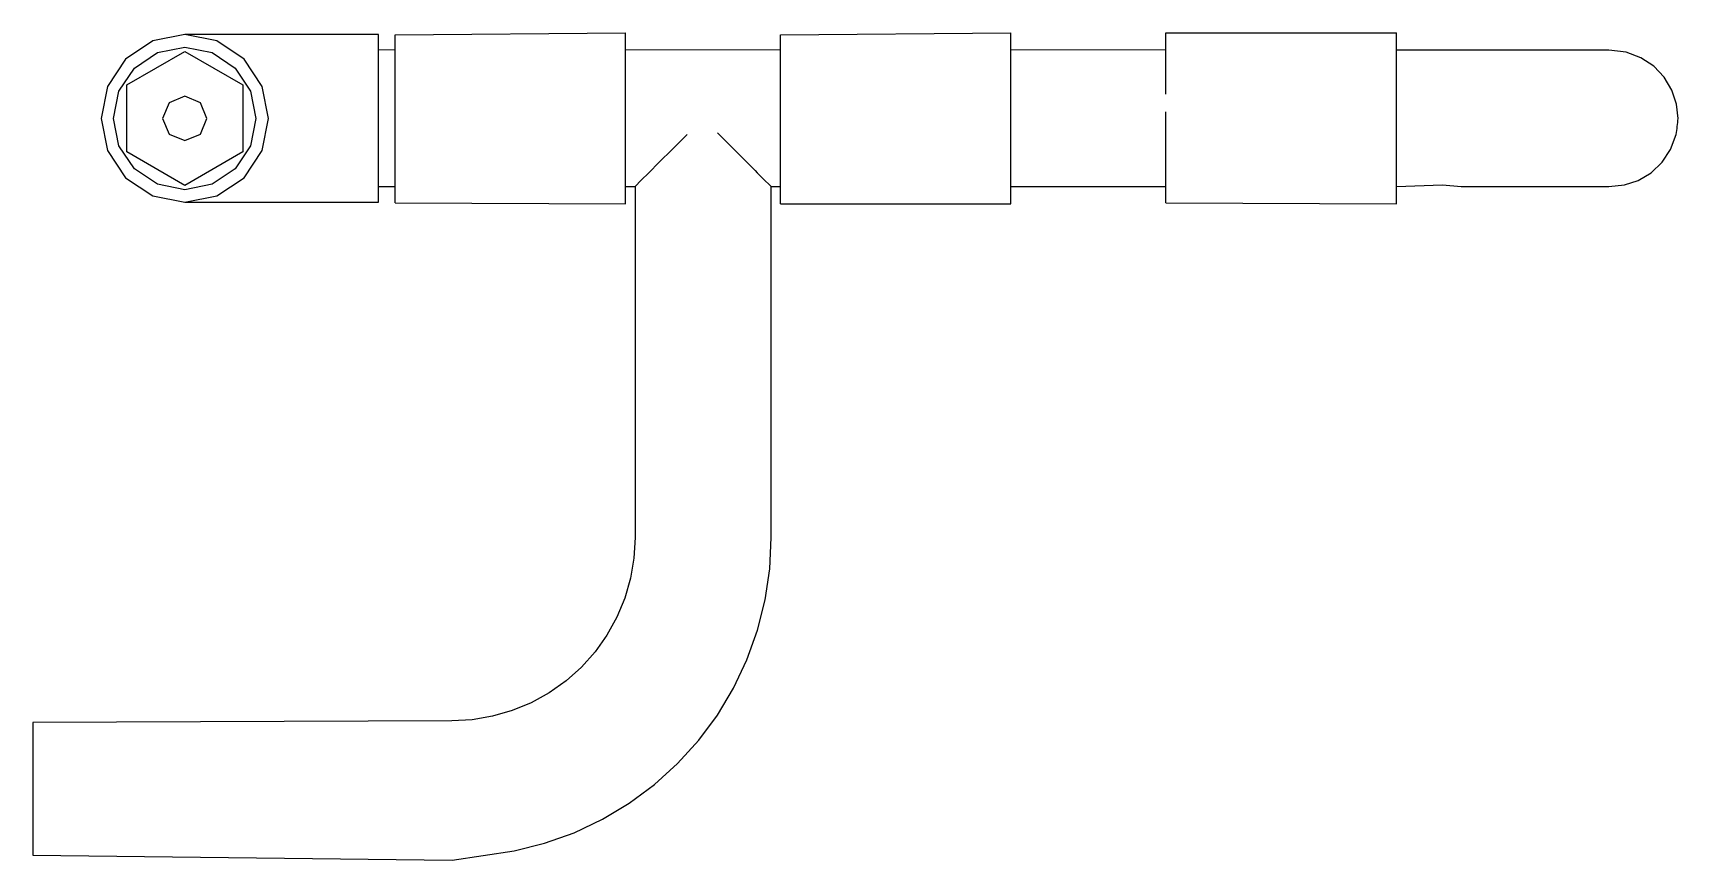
# Model space of a CAD drawing. Extents: x 1.206 to 1.599, y 128.822 to 129.019.
import ezdxf

# ---------------------------------------------------------------- set-up
doc = ezdxf.new("R2010")
doc.units = 0
doc.header["$LTSCALE"] = 0.280058
doc.header["$MEASUREMENT"] = 0
doc.linetypes.add('CONTINU', pattern=[0])
doc.layers.get('0').update_dxf_attribs({"linetype": 'CONTINUOUS'})

msp = doc.modelspace()

# ---------------------------------------------------------------- linework, layer by layer
at = {"linetype": 'CONTINU'}
for points in [[(1.24267, 128.97859), (1.25033, 128.98011), (1.25682, 128.98445), (1.26115, 128.99094), (1.26268, 128.99859), (1.26115, 129.00625), (1.25682, 129.01274), (1.25033, 129.01708), (1.24267, 129.0186), (1.23502, 129.01708), (1.22853, 129.01274), (1.22419, 129.00625), (1.22267, 128.99859), (1.22419, 128.99094), (1.22853, 128.98445), (1.23502, 128.98011)], [(1.24267, 128.98159), (1.23616, 128.98289), (1.23065, 128.98657), (1.22696, 128.99209), (1.22567, 128.99859), (1.22696, 129.0051), (1.23065, 129.01062), (1.23616, 129.0143), (1.24267, 129.0156), (1.24918, 129.0143), (1.25469, 129.01062), (1.25838, 129.0051), (1.25967, 128.99859), (1.25838, 128.99209), (1.25469, 128.98657), (1.24918, 128.98289)], [(1.24267, 128.98259), (1.22881, 128.99059), (1.22881, 129.0066), (1.24267, 129.0146), (1.25653, 129.0066), (1.25653, 128.99059)], [(1.24642, 128.99485), (1.24797, 128.99859), (1.24642, 129.00234), (1.24267, 129.0039), (1.23892, 129.00234), (1.23737, 128.99859), (1.23892, 128.99485), (1.24267, 128.99329)]]:
    msp.add_lwpolyline(points, close=True, dxfattribs=at)
for points in [[(1.28892, 129.0186), (1.24267, 129.0186)], [(1.28892, 128.98011), (1.28892, 129.0186)], [(1.29292, 129.01854), (1.34794, 129.019)], [(1.29292, 129.01717), (1.29292, 129.01854)], [(1.34794, 128.98767), (1.34794, 129.019)], [(1.38494, 129.01854), (1.43995, 129.019)], [(1.38494, 129.01717), (1.38494, 129.01854)], [(1.43995, 128.98767), (1.43995, 129.019)], [(1.47696, 129.019), (1.53197, 129.019)], [(1.47696, 129.01717), (1.47696, 129.019)], [(1.53197, 128.98767), (1.53197, 129.019)], [(1.29292, 129.01495), (1.28892, 129.01485)], [(1.29292, 129.01495), (1.29292, 129.01717)], [(1.29292, 129.012), (1.29292, 129.01495)], [(1.38494, 129.01495), (1.34794, 129.01485)], [(1.38494, 129.01495), (1.38494, 129.01717)], [(1.38494, 129.012), (1.38494, 129.01495)], [(1.47696, 129.01495), (1.43995, 129.01485)], [(1.47696, 129.01495), (1.47696, 129.01717)], [(1.47696, 129.012), (1.47696, 129.01495)], [(1.54746, 129.01485), (1.53197, 129.01485)], [(1.55188, 129.01485), (1.54746, 129.01485)], [(1.55333, 129.01485), (1.55188, 129.01485)], [(1.55619, 129.01485), (1.55333, 129.01485)], [(1.55829, 129.01485), (1.55619, 129.01485)], [(1.56033, 129.01485), (1.55829, 129.01485)], [(1.56298, 129.01485), (1.56033, 129.01485)], [(1.56426, 129.01485), (1.56298, 129.01485)], [(1.56792, 129.01485), (1.56426, 129.01485)], [(1.57127, 129.01485), (1.56792, 129.01485)], [(1.57426, 129.01485), (1.57127, 129.01485)], [(1.57685, 129.01485), (1.57426, 129.01485)], [(1.57762, 129.01485), (1.57685, 129.01485)], [(1.57902, 129.01485), (1.57762, 129.01485)], [(1.57994, 129.01485), (1.57902, 129.01485)], [(1.58074, 129.01485), (1.57994, 129.01485)], [(1.58198, 129.01485), (1.58074, 129.01485)], [(1.58273, 129.01485), (1.58198, 129.01485)], [(1.58683, 129.01439), (1.58273, 129.01485)], [(1.59037, 129.01307), (1.58683, 129.01439)], [(1.29292, 128.97953), (1.29292, 129.012)], [(1.38494, 129.00843), (1.38494, 129.012)], [(1.47696, 129.00843), (1.47696, 129.012)], [(1.59345, 129.01103), (1.59037, 129.01307)], [(1.59594, 129.00841), (1.59345, 129.01103)], [(1.38494, 129.00442), (1.38494, 129.00843)], [(1.47696, 129.00442), (1.47696, 129.00843)], [(1.59776, 129.00536), (1.59594, 129.00841)], [(1.38494, 128.99579), (1.38494, 129.00442)], [(1.59887, 129.00203), (1.59776, 129.00536)], [(1.59924, 128.99859), (1.59887, 129.00203)], [(1.38494, 128.99579), (1.38494, 129.00014)], [(1.47696, 128.99579), (1.47696, 129.00014)], [(1.35905, 128.9912), (1.36259, 128.99474)], [(1.36988, 128.99516), (1.37028, 128.99474)], [(1.37028, 128.99474), (1.3732, 128.99183)], [(1.38494, 128.99157), (1.38494, 128.99579)], [(1.47696, 128.99157), (1.47696, 128.99579)], [(1.59746, 128.9912), (1.59877, 128.99474)], [(1.35598, 128.98813), (1.35905, 128.9912)], [(1.3732, 128.99183), (1.37382, 128.9912)], [(1.37382, 128.9912), (1.37625, 128.98878)], [(1.38494, 128.98767), (1.38494, 128.99157)], [(1.47696, 128.98767), (1.47696, 128.99157)], [(1.59542, 128.98813), (1.59746, 128.9912)], [(1.34794, 128.97823), (1.34794, 128.98767)], [(1.35349, 128.98564), (1.35598, 128.98813)], [(1.37625, 128.98878), (1.3769, 128.98813)], [(1.3769, 128.98813), (1.37887, 128.98616)], [(1.38494, 128.98426), (1.38494, 128.98767)], [(1.43995, 128.97823), (1.43995, 128.98767)], [(1.47696, 128.98426), (1.47696, 128.98767)], [(1.53197, 128.97823), (1.53197, 128.98767)], [(1.5928, 128.98564), (1.59542, 128.98813)], [(1.28892, 128.98234), (1.29292, 128.98234)], [(1.34794, 128.98234), (1.35019, 128.98234), (1.35055, 128.9827)], [(1.35019, 128.98234), (1.35166, 128.98382)], [(1.35019, 128.98234), (1.35019, 128.89857)], [(1.35166, 128.98382), (1.35349, 128.98564)], [(1.37887, 128.98616), (1.37938, 128.98564)], [(1.37938, 128.98564), (1.38121, 128.98381)], [(1.38121, 128.98381), (1.38223, 128.9828)], [(1.38223, 128.9828), (1.38269, 128.98234), (1.38494, 128.98234)], [(1.38223, 128.9828), (1.38269, 128.98234)], [(1.38269, 128.89857), (1.38269, 128.98234)], [(1.38494, 128.98151), (1.38494, 128.98426)], [(1.38494, 128.97823), (1.38494, 128.98234)], [(1.43995, 128.98234), (1.47696, 128.98234)], [(1.47696, 128.97842), (1.47696, 128.98426)], [(1.53197, 128.98234), (1.54298, 128.98271)], [(1.54298, 128.98271), (1.54746, 128.98234)], [(1.54746, 128.98234), (1.55188, 128.98234)], [(1.55188, 128.98234), (1.55333, 128.98234)], [(1.55333, 128.98234), (1.55619, 128.98234)], [(1.55619, 128.98234), (1.55829, 128.98234)], [(1.55829, 128.98234), (1.56033, 128.98234)], [(1.56033, 128.98234), (1.56298, 128.98234)], [(1.56298, 128.98234), (1.56426, 128.98234)], [(1.56426, 128.98234), (1.56792, 128.98234)], [(1.56792, 128.98234), (1.57127, 128.98234)], [(1.57127, 128.98234), (1.57426, 128.98234)], [(1.57426, 128.98234), (1.57685, 128.98234)], [(1.57685, 128.98234), (1.57762, 128.98234)], [(1.57762, 128.98234), (1.57902, 128.98234)], [(1.57902, 128.98234), (1.57994, 128.98234)], [(1.57994, 128.98234), (1.58074, 128.98234)], [(1.58074, 128.98234), (1.58198, 128.98234)], [(1.58198, 128.98234), (1.58273, 128.98234)], [(1.58273, 128.98234), (1.58642, 128.98271)], [(1.58642, 128.98271), (1.58974, 128.98381)], [(1.58974, 128.98381), (1.5928, 128.98564)], [(1.24267, 128.97859), (1.28892, 128.97859), (1.28892, 128.98011)], [(1.29292, 128.97842), (1.29292, 128.97953)], [(1.29292, 128.97842), (1.34794, 128.97823)], [(1.38494, 128.97823), (1.38494, 128.97953)], [(1.47696, 128.97842), (1.53197, 128.97823)], [(1.38494, 128.97823), (1.43995, 128.97823)], [(1.35019, 128.89857), (1.34991, 128.89367)], [(1.38233, 128.8911), (1.38269, 128.89857)], [(1.34991, 128.89367), (1.34909, 128.88884)], [(1.34909, 128.88884), (1.34773, 128.88412)], [(1.38123, 128.8837), (1.38233, 128.8911)], [(1.34773, 128.88412), (1.34585, 128.87959)], [(1.37941, 128.87644), (1.38123, 128.8837)], [(1.34585, 128.87959), (1.34348, 128.87529)], [(1.37689, 128.86939), (1.37941, 128.87644)], [(1.34348, 128.87529), (1.34064, 128.87129)], [(1.34064, 128.87129), (1.33737, 128.86763)], [(1.37369, 128.86262), (1.37689, 128.86939)], [(1.33737, 128.86763), (1.33371, 128.86436)], [(1.32971, 128.86152), (1.32541, 128.85915)], [(1.33371, 128.86436), (1.32971, 128.86152)], [(1.36984, 128.8562), (1.37369, 128.86262)], [(1.32088, 128.85727), (1.31616, 128.85591)], [(1.32541, 128.85915), (1.32088, 128.85727)], [(1.30643, 128.85481), (1.20641, 128.85445)], [(1.20641, 128.85445), (1.20641, 128.85334)], [(1.20641, 128.85334), (1.20641, 128.85152)], [(1.31133, 128.85509), (1.30643, 128.85481)], [(1.31616, 128.85591), (1.31133, 128.85509)], [(1.36538, 128.85019), (1.36984, 128.8562)], [(1.20641, 128.85152), (1.20641, 128.84903)], [(1.20641, 128.84903), (1.20641, 128.84595)], [(1.36035, 128.84465), (1.36538, 128.85019)], [(1.20641, 128.84595), (1.20641, 128.83856)], [(1.35481, 128.83962), (1.36035, 128.84465)], [(1.20641, 128.83856), (1.20641, 128.83512)], [(1.3488, 128.83516), (1.35481, 128.83962)], [(1.20641, 128.83512), (1.20641, 128.8318)], [(1.34238, 128.83131), (1.3488, 128.83516)], [(1.20641, 128.8318), (1.20641, 128.82875)], [(1.33561, 128.82811), (1.34238, 128.83131)], [(1.20641, 128.82875), (1.20641, 128.82613)], [(1.20641, 128.82613), (1.20641, 128.82409)], [(1.32131, 128.82377), (1.32857, 128.82559)], [(1.32857, 128.82559), (1.33561, 128.82811)], [(1.20641, 128.82409), (1.20641, 128.82277)], [(1.20641, 128.82277), (1.30653, 128.82158)], [(1.30653, 128.82158), (1.32131, 128.82377)]]:
    msp.add_lwpolyline(points, dxfattribs=at)
at = {"linetype": 'CONTINUOUS'}
msp.add_lwpolyline([(1.59877, 128.99474, 0.021896), (1.59924, 128.99859)], format="xyb", dxfattribs=at)

doc.saveas('drawing.dxf')
